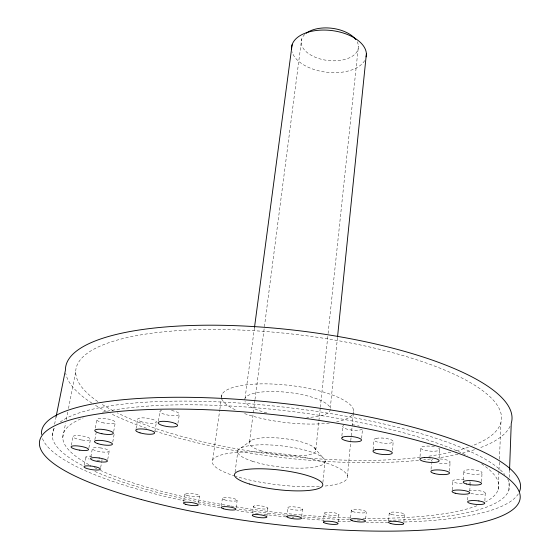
<?xml version="1.0" encoding="UTF-8"?>
<svg xmlns="http://www.w3.org/2000/svg" width="559" height="559" viewBox="0 0 559 559"><rect width="100%" height="100%" fill="white"/><g stroke="black" fill="none" stroke-linecap="round" stroke-linejoin="round"><path stroke-width="0.42" stroke-dasharray="2.79 2.1" d="M508.802 490.432L509.151 480.845M509.277 477.358L509.501 471.258M498.23 489.495L499.418 459.903M499.453 459.03L500.92 422.478M484.891 500.773L485.226 493.143M481.613 481.697L482.033 472.572M467.694 500.074L467.946 495.001M469.791 490.921L470.231 482.214M463.376 479.818L463.809 471.558M452.196 489.873L452.678 481.208M449.569 471.111L450.107 461.818M439.318 458.142L439.856 449.443M431.059 469.232L431.436 463.348M253.444 506.3L253.423 506.678A7.33 1.453 6.8 0 0 260.515 508.788A7.33 1.453 6.8 0 0 267.845 508.39L267.894 508.012A7.33 1.453 6.8 0 0 260.787 505.888A7.33 1.453 6.8 0 0 253.444 506.3L252.542 513.511M420.026 456.584L420.62 447.906M403.884 522.001L404.43 514.497M388.638 520.59L389.218 513.099M392.502 450.414L393.201 441.491M365.691 518.787L366.257 512.177M373.084 449.597L373.908 439.877M361.652 438.312L362.47 429.172M350.626 517.767L351.297 510.332M347.46 476.128L350.696 441.519M350.779 440.653L353.602 410.369M338.237 521.868L338.936 514.58L338.586 514.161A7.393 1.474 6.2 0 0 330.222 512.296A7.393 1.474 6.2 0 0 324.255 513.225L323.528 520.499M341.884 435.796L342.772 426.685M337.496 337.336L330.25 408.447A43.099 12.095 6.7 0 0 284.992 392.104A43.099 12.095 6.7 0 0 244.737 400.621M322.885 482.452L325.1 460.665M315.821 449.841L320.223 408.161M320.314 407.294L328.007 334.352M328.098 333.485L358.424 46.069M301.706 516.46L302.496 509.158L302.091 508.732A7.414 1.488 6.5 0 0 294.516 506.908A7.414 1.488 6.5 0 0 287.885 507.418L286.984 515.091M266.929 516.034L267.894 508.012M249.496 441.931L254.876 400.356M254.988 399.489L301.629 39.172M236.205 507.586L237.17 500.27M235.08 471.999L237.973 450.281M245.066 398.274L254.499 327.392M221.357 505.825L222.356 498.509M212.658 460.071L219.736 410.131M219.855 409.272L221.441 398.078M221.567 397.218L221.93 394.633M198.515 503.184L199.57 495.882M183.666 501.416L184.763 494.121M177.937 423.198L179.327 414.303M154.885 431.352L156.415 422.038M158.435 421.039L160.021 411.319M136.061 428.487L137.647 419.166M112.764 442.008L114.197 433.945M107.74 459.442L109.222 451.162M113.68 431.478L115.315 422.318M100.676 467.548L101.696 461.909M101.843 461.105L102.136 459.498M90.817 456.941L92.354 448.646M94.876 439.598L96.372 431.513M84.276 465.13L85.779 457.073M88.902 447.801L90.488 439.276M95.219 428.068L96.77 419.732M71.391 445.188L73.033 436.656M62.769 437.613L65.627 423.051M66.297 419.627L67.814 411.92M68.484 408.496L75.717 371.665M52.232 436.034L53.93 427.579M54.607 424.19L55.788 418.272M240.978 447.913L251.857 440.073M343.862 425.427L342.981 426.007A9.943 2.669 5.8 0 0 349.235 429.682A9.943 2.669 5.8 0 0 361.38 429.578L362.288 429.012M91.99 456.235L89.992 456.123A8.266 1.789 8.6 0 0 89.167 459.051M96.903 460.371L97.895 460.427A8.266 1.789 8.6 0 0 101.801 459.917M324.255 513.225L324.625 513.644A7.393 1.474 6.2 0 0 332.961 515.496A7.393 1.474 6.2 0 0 338.936 514.58M314.074 447.493L322.885 457.674M518.284 493.904A241.111 56.228 6.7 0 1 404.492 521.994M388.156 522.302A241.111 56.228 6.7 0 1 366.348 522.148M350.346 521.659A241.111 56.228 6.7 0 1 335.791 520.967M324.458 520.268A241.111 56.228 6.7 0 1 302.531 518.542M293.894 517.732A241.111 56.228 6.7 0 1 292.168 517.564M286.11 516.942A241.111 56.228 6.7 0 1 261.752 514.063M258.293 513.609A241.111 56.228 6.7 0 1 236.75 510.5M220.281 507.796A241.111 56.228 6.7 0 1 199.053 503.876M185.281 501.046A241.111 56.228 6.7 0 1 42.051 437.306M507.726 479.063A230.168 53.594 6.7 0 1 367.151 520.24M360.094 520.108A230.168 53.594 6.7 0 1 354.776 519.961M349.459 519.779A230.168 53.594 6.7 0 1 301.804 516.747M285.439 515.146A230.168 53.594 6.7 0 1 237.142 508.795M219.897 505.923A230.168 53.594 6.7 0 1 93.632 470.881M82.208 465.361A230.168 53.594 6.7 0 1 55.355 426.769M60.239 422.045A230.168 53.594 6.7 0 1 287.787 407.56A230.168 53.594 6.7 0 1 504.763 474.563M302.496 509.158A7.414 1.488 6.5 0 1 295.774 510.032A7.414 1.488 6.5 0 1 287.808 507.803M469.749 481.655A8.832 2.047 4.7 0 1 468.162 483.549M462.195 483.801A8.832 2.047 4.7 0 1 452.72 480.747A8.832 2.047 4.7 0 1 464.48 480.006M470.832 493.338A8.595 1.929 4.6 0 0 474.011 494.002L476.191 494.261A8.595 1.929 4.6 0 0 485.093 493.373A8.595 1.929 4.6 0 0 479.363 490.739L477.148 490.474A8.595 1.929 4.6 0 0 469.476 490.774M439.877 458.932A9.335 2.299 4.8 0 1 450.086 462.3A9.335 2.299 4.8 0 1 437.802 463.243M432.177 461.448A9.335 2.299 4.8 0 1 434.72 459.079M161.663 410.278A9.776 2.557 8.2 0 0 160.167 412.018L160.964 412.759A9.776 2.557 8.2 0 0 174.96 415.658A9.776 2.557 8.2 0 0 177.077 412.116L175.198 411.41A9.776 2.557 8.2 0 0 170.446 410.327M352.247 424.777A9.943 2.669 5.8 0 1 357.285 425.56M358.033 425.748A9.943 2.669 5.8 0 1 359.402 426.168M438.591 448.094A9.65 2.467 4.9 0 1 437.005 450.959L435.014 451.19A9.65 2.467 4.9 0 1 422.611 449.555A9.65 2.467 4.9 0 1 423.387 446.368L425.385 446.124A9.65 2.467 4.9 0 1 435.063 446.9M357.173 41.75A28.775 16.225 6.7 0 1 326.638 60.316A28.775 16.225 6.7 0 1 304.948 34.274M481.488 463.788A219.442 51.023 6.7 0 1 485.701 501.863M476.932 505.776A219.442 51.023 6.7 0 1 360.918 518.228M350.332 517.962A219.442 51.023 6.7 0 1 230.657 505.979M229.798 505.832A219.442 51.023 6.7 0 1 100.508 470.426M96.812 468.694A219.442 51.023 6.7 0 1 93.982 467.303M88.867 464.62A219.442 51.023 6.7 0 1 83.242 417.901M102.493 412.214A219.442 51.023 6.7 0 1 467.282 455.669M235.115 476.121A68.086 15.624 6.7 0 1 231.328 452.958A68.086 15.624 6.7 0 1 329.216 464.033A68.086 15.624 6.7 0 1 323.794 486.155M319.322 486.47A68.086 15.624 6.7 0 1 235.975 476.387M510.108 426.238A224.704 63.985 6.7 0 1 479.049 448.136M474.521 449.688A224.704 63.985 6.7 0 1 461.336 453.405M457.989 454.188A224.704 63.985 6.7 0 1 437.837 457.947M430.486 458.974A224.704 63.985 6.7 0 1 423.722 459.784M418.53 460.33A224.704 63.985 6.7 0 1 154.179 430.814M146.633 428.285A224.704 63.985 6.7 0 1 110.444 413.478M106.51 411.501A224.704 63.985 6.7 0 1 93.667 404.241M92.011 403.186A224.704 63.985 6.7 0 1 65.724 373.139M97.804 401.558A214.251 60.924 6.7 0 1 296.396 334.513A214.251 60.924 6.7 0 1 472.027 445.858M468.428 447.165A214.251 60.924 6.7 0 1 455.837 450.924M450.854 452.14A214.251 60.924 6.7 0 1 428.355 456.263M420.047 457.346A214.251 60.924 6.7 0 1 117.145 412.787M113.246 410.788A214.251 60.924 6.7 0 1 101.92 404.269M352.03 415.078A66.514 18.678 6.7 0 1 336.602 421.87M329.342 423.044A66.514 18.678 6.7 0 1 242.655 412.905M235.15 409.754A66.514 18.678 6.7 0 1 222.126 399.559M221.567 397.882A66.514 18.678 6.7 0 1 291.63 385.64A66.514 18.678 6.7 0 1 352.596 414.345M330.32 409.251A43.099 12.095 6.7 0 1 306.786 417.475M266.804 412.947A43.099 12.095 6.7 0 1 244.996 401.439M364.664 60.603A37.6 20.997 6.7 0 1 326.274 72.188A37.6 20.997 6.7 0 1 292.043 51.784M376.549 438.305L375.068 438.71A9.685 2.515 5.5 0 0 377.849 442.197A9.685 2.515 5.5 0 0 390.475 443.042L391.978 442.644A9.685 2.515 5.5 0 0 389.26 439.136A9.685 2.515 5.5 0 0 376.549 438.305M101.004 447.99L98.796 447.731A8.525 1.908 8.6 0 0 92.403 448.891A8.525 1.908 8.6 0 0 100.585 451.791L102.765 452.049A8.525 1.908 8.6 0 0 109.18 450.889A8.525 1.908 8.6 0 0 101.004 447.99M81.684 439.996L79.441 439.591A8.832 2.033 8.9 0 1 73.117 436.383A8.832 2.033 8.9 0 1 81.859 435.908L84.123 436.32A8.832 2.033 8.9 0 1 90.404 439.521A8.832 2.033 8.9 0 1 81.684 439.996M103.876 422.967L101.626 422.422A9.377 2.313 8.8 0 1 97.385 418.908A9.377 2.313 8.8 0 1 108.25 419.061L110.521 419.613A9.377 2.313 8.8 0 1 114.686 423.107A9.377 2.313 8.8 0 1 103.876 422.967M391.496 514.406L390.273 513.973A7.637 1.558 5.5 0 1 392.159 512.114A7.637 1.558 5.5 0 1 402.194 513.176L403.409 513.616A7.637 1.558 5.5 0 1 401.481 515.461A7.637 1.558 5.5 0 1 391.496 514.406M141.888 421.905L140.036 421.241A9.496 2.397 8.4 0 1 139.932 418.027A9.496 2.397 8.4 0 1 152.251 419.292L154.109 419.963A9.496 2.397 8.4 0 1 154.13 423.149A9.496 2.397 8.4 0 1 141.888 421.905M352.897 511.625L351.884 511.185A7.567 1.537 5.9 0 1 354.923 509.535A7.567 1.537 5.9 0 1 364.706 510.877L365.712 511.324A7.567 1.537 5.9 0 1 362.637 512.959A7.567 1.537 5.9 0 1 352.897 511.625M187.083 495.449A7.47 1.502 7.5 0 0 199.374 496.245A7.47 1.502 7.5 0 0 190.039 493.269A7.47 1.502 7.5 0 0 187.083 495.449M224.522 499.83A7.463 1.502 7.1 0 0 236.918 500.633A7.463 1.502 7.1 0 0 227.848 497.692A7.463 1.502 7.1 0 0 224.522 499.83M466.926 473.263A9.168 2.194 4.5 0 0 481.886 473.131A9.168 2.194 4.5 0 0 469.93 469.749A9.168 2.194 4.5 0 0 466.926 473.263M260.62 450.638A33.582 8.308 6.7 0 0 315.283 451.958A33.582 8.308 6.7 0 0 271.695 437.641A33.582 8.308 6.7 0 0 260.62 450.638M252.388 461.245A44.084 10.565 6.7 0 0 324.311 463.348A44.084 10.565 6.7 0 0 267.468 444.859A44.084 10.565 6.7 0 0 252.388 461.245"/><path stroke-width="0.84" d="M509.535 470.385L511.247 423.324A224.704 63.985 6.7 0 0 297.772 330.579A224.704 63.985 6.7 0 0 65.445 370.051L55.956 417.426M337.587 336.469L366.39 53.762M254.499 327.392L292.119 44.741M41.499 434.427A241.111 56.228 6.7 0 1 289.241 404.15A241.111 56.228 6.7 0 1 519.577 491.382M306.101 33.316A28.775 16.225 6.7 0 1 332.172 28.306A28.775 16.225 6.7 0 1 355.824 39.626M291.602 49.423A37.6 20.997 6.7 0 1 330.292 30.389A37.6 20.997 6.7 0 1 366.131 56.892M252.34 515.112L252.319 515.482A7.358 1.411 6.8 0 0 259.439 517.557A7.358 1.411 6.8 0 0 266.79 517.201L266.832 516.837A7.358 1.411 6.8 0 0 259.704 514.748A7.358 1.411 6.8 0 0 252.34 515.112M286.872 516.341L286.795 516.712A7.442 1.439 6.5 0 0 294.796 518.906A7.442 1.439 6.5 0 0 301.532 518.088L301.126 517.669A7.442 1.439 6.5 0 0 293.524 515.873A7.442 1.439 6.5 0 0 286.872 516.341M342.737 437.075L341.863 437.627A9.985 2.585 5.9 0 0 348.145 441.219A9.985 2.585 5.9 0 0 360.338 441.17L361.247 440.625A9.985 2.585 5.9 0 0 355 436.998A9.985 2.585 5.9 0 0 342.737 437.075M375.585 449.695L374.097 450.086A9.727 2.439 5.5 0 0 376.906 453.475A9.727 2.439 5.5 0 0 389.581 454.348L391.083 453.971A9.727 2.439 5.5 0 0 388.351 450.554A9.727 2.439 5.5 0 0 375.585 449.695M424.623 457.479L422.625 457.702A9.692 2.397 5 0 0 421.856 460.798A9.692 2.397 5 0 0 434.301 462.426L436.299 462.216A9.692 2.397 5 0 0 437.159 459.114A9.692 2.397 5 0 0 424.623 457.479M90.195 465.954L88.189 465.836A8.294 1.733 8.5 0 0 84.549 467.492A8.294 1.733 8.5 0 0 94.157 469.923L96.141 470.042A8.294 1.733 8.5 0 0 99.823 468.393A8.294 1.733 8.5 0 0 90.195 465.954M478.881 500.955L476.666 500.696A8.623 1.866 4.7 0 0 467.743 501.521A8.623 1.866 4.7 0 0 473.515 504.099L475.709 504.358A8.623 1.866 4.7 0 0 484.639 503.533A8.623 1.866 4.7 0 0 478.881 500.955M99.181 457.996L96.966 457.737A8.56 1.852 8.5 0 0 90.558 458.834A8.56 1.852 8.5 0 0 98.789 461.678L100.976 461.937A8.56 1.852 8.5 0 0 107.398 460.84A8.56 1.852 8.5 0 0 99.181 457.996M79.762 450.163L77.505 449.764A8.86 1.97 8.8 0 1 71.14 446.634A8.86 1.97 8.8 0 1 79.902 446.201L82.18 446.613A8.86 1.97 8.8 0 1 88.504 449.736A8.86 1.97 8.8 0 1 79.762 450.163M101.906 433.735L99.649 433.197A9.419 2.243 8.7 0 1 95.372 429.773A9.419 2.243 8.7 0 1 106.273 429.962L108.551 430.507A9.419 2.243 8.7 0 1 112.757 433.917A9.419 2.243 8.7 0 1 101.906 433.735M390.79 523.531L389.567 523.105A7.665 1.509 5.6 0 1 391.454 521.316A7.665 1.509 5.6 0 1 401.516 522.385L402.739 522.812A7.665 1.509 5.6 0 1 400.817 524.587A7.665 1.509 5.6 0 1 390.79 523.531M140.036 432.855L138.178 432.205A9.531 2.32 8.3 0 1 138.059 429.081A9.531 2.32 8.3 0 1 150.42 430.36L152.286 431.024A9.531 2.32 8.3 0 1 152.327 434.112A9.531 2.32 8.3 0 1 140.036 432.855M175.295 423.491L173.402 422.8A9.817 2.481 8.1 0 0 162.55 421.318A9.817 2.481 8.1 0 0 158.323 423.331L159.126 424.057A9.817 2.481 8.1 0 0 173.185 426.922A9.817 2.481 8.1 0 0 175.295 423.491M352.079 520.681L351.066 520.247A7.588 1.488 5.9 0 1 354.099 518.661A7.588 1.488 5.9 0 1 363.916 520.003L364.929 520.443A7.588 1.488 5.9 0 1 361.855 522.008A7.588 1.488 5.9 0 1 352.079 520.681M323.738 522.518L323.368 522.113A7.414 1.425 6.2 0 1 329.342 521.24A7.414 1.425 6.2 0 1 337.734 523.077L338.083 523.483A7.414 1.425 6.2 0 1 332.102 524.342A7.414 1.425 6.2 0 1 323.738 522.518M141.322 499.529A241.998 54.496 6.7 0 0 519.241 501.744A241.998 54.496 6.7 0 0 178.803 409.097A241.998 54.496 6.7 0 0 141.322 499.529M185.756 504.337A7.498 1.453 7.5 0 0 198.089 505.161A7.498 1.453 7.5 0 0 188.711 502.241A7.498 1.453 7.5 0 0 185.756 504.337M223.321 508.732A7.484 1.453 7.1 0 0 235.744 509.563A7.484 1.453 7.1 0 0 226.64 506.678A7.484 1.453 7.1 0 0 223.321 508.732M455.166 493.185A8.867 1.984 4.8 0 0 469.588 493.171A8.867 1.984 4.8 0 0 457.933 490.012A8.867 1.984 4.8 0 0 455.166 493.185M466.374 483.968A9.203 2.131 4.6 0 0 481.39 483.898A9.203 2.131 4.6 0 0 469.385 480.565A9.203 2.131 4.6 0 0 466.374 483.968M434.238 473.508A9.37 2.229 4.9 0 0 449.387 473.375A9.37 2.229 4.9 0 0 436.914 469.902A9.37 2.229 4.9 0 0 434.238 473.508M97.762 443.622A9.084 2.082 8.6 0 0 112.331 444.426A9.084 2.082 8.6 0 0 100.306 440.38A9.084 2.082 8.6 0 0 97.762 443.622M249.468 484.017A44.447 9.838 6.7 0 0 321.935 486.623A44.447 9.838 6.7 0 0 264.526 468.875A44.447 9.838 6.7 0 0 249.468 484.017"/></g></svg>
